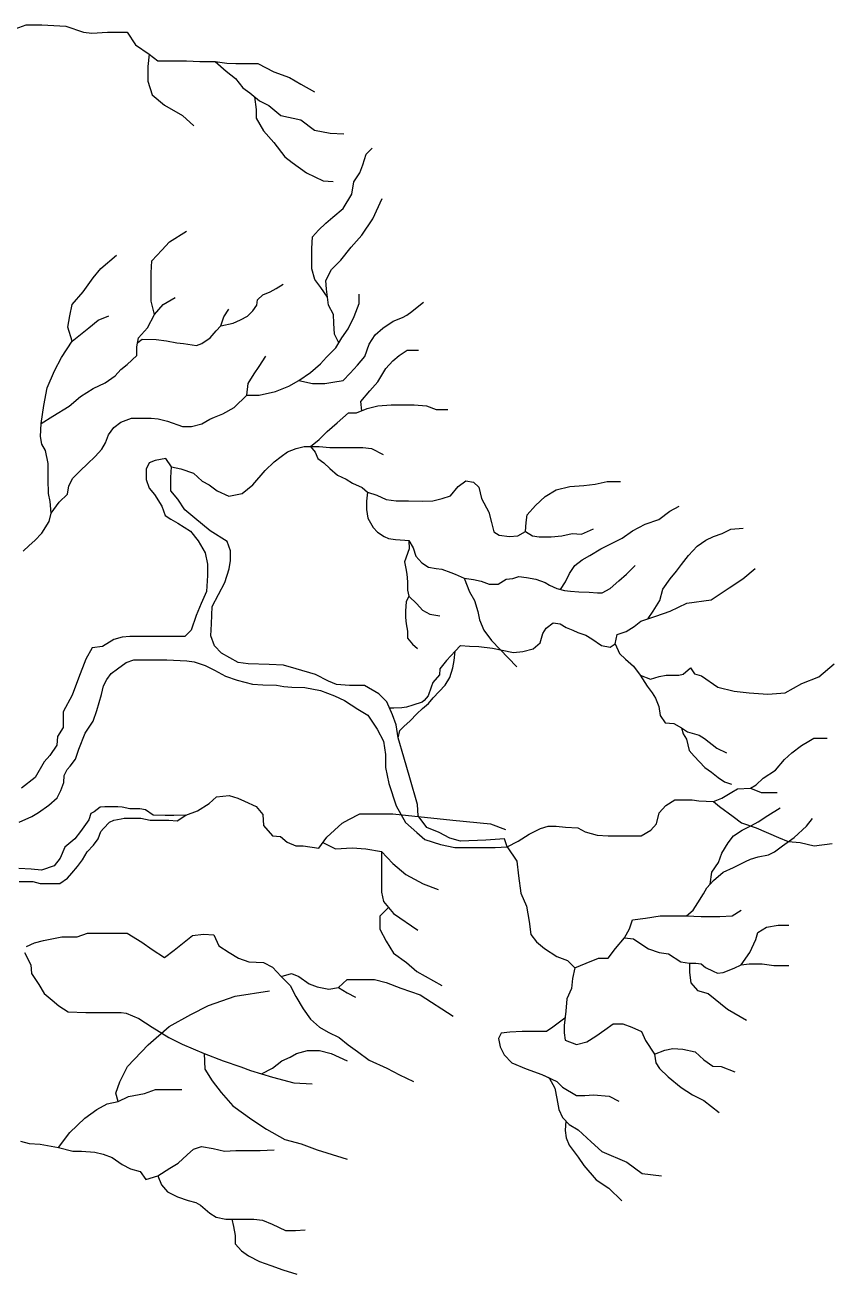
# Model space of a CAD drawing. Header units: millimetres. Extents: x -8050 to 7892, y -21 to 20150.
# Drawn here: x 4707 to 7892, y 9774 to 14694 of the extents above; entities that cross this region are included whole.
import ezdxf

# ---------------------------------------------------------------- set-up
doc = ezdxf.new("R2010")
doc.units = ezdxf.units.MM
doc.layers.add('ceco.net 158', color=7, linetype='Continuous')

msp = doc.modelspace()

# ---------------------------------------------------------------- linework, layer by layer
at = {"layer": 'ceco.net 158'}
for p, q in [((4653.7, 14673.3), (4711.1, 14693.8)), ((4711.1, 14693.8), (4772.6, 14693.8)), ((4772.6, 14693.8), (4772.6, 14693.8)), ((4772.6, 14693.8), (4866.9, 14689.7)), ((4866.9, 14689.7), (4936.7, 14665.1)), ((4936.7, 14665.1), (4969.5, 14661)), ((4969.5, 14661), (5031, 14665.1)), ((5031, 14665.1), (5063.8, 14665.1)), ((5063.8, 14665.1), (5108.9, 14665.1)), ((5108.9, 14665.1), (5141.7, 14615.9)), ((5141.7, 14615.9), (5195.1, 14579)), ((5195.1, 14579), (5191, 14529.8)), ((5195.1, 14579), (5229.5, 14552.8)), ((5191, 14529.8), (5191, 14472.4)), ((5229.5, 14552.8), (5272.5, 14552.8)), ((5272.5, 14552.8), (5342.7, 14552.8)), ((5342.7, 14552.8), (5394.7, 14550.5)), ((5394.7, 14550.5), (5455.8, 14550.5)), ((5455.8, 14550.5), (5498.7, 14512.1)), ((5455.8, 14550.5), (5501, 14543.7)), ((5501, 14543.7), (5537.2, 14541.5)), ((5537.2, 14541.5), (5623.2, 14541.5)), ((5623.2, 14541.5), (5686.5, 14509.8)), ((5191, 14472.4), (5207.4, 14419.1)), ((5498.7, 14512.1), (5534.9, 14482.7)), ((5534.9, 14482.7), (5564.3, 14446.5)), ((5686.5, 14509.8), (5747.6, 14487.2)), ((5747.6, 14487.2), (5792.8, 14460.1)), ((5207.4, 14419.1), (5256.6, 14378.1)), ((5564.3, 14446.5), (5591.5, 14426.1)), ((5591.5, 14426.1), (5630, 14394.5)), ((5792.8, 14460.1), (5847.1, 14430.7)), ((5256.6, 14378.1), (5326.3, 14337.1)), ((5610.7, 14410.3), (5616.4, 14360.5)), ((5630, 14394.5), (5666.1, 14376.4)), ((5666.1, 14376.4), (5713.7, 14337.9)), ((5326.3, 14337.1), (5371.4, 14296.1)), ((5616.4, 14360.5), (5616.4, 14326.6)), ((5616.4, 14326.6), (5645.8, 14276.9)), ((5713.7, 14337.9), (5792.8, 14319.8)), ((5792.8, 14319.8), (5847.1, 14279.1)), ((5645.8, 14276.9), (5686.5, 14231.6)), ((5847.1, 14279.1), (5908.2, 14267.8)), ((5908.2, 14267.8), (5962.5, 14265.6)), ((5686.5, 14231.6), (5729.5, 14175.1)), ((5729.5, 14175.1), (5758.9, 14152.5)), ((6037.3, 14143.4), (6049.4, 14184.7)), ((6049.4, 14184.7), (6073.7, 14209)), ((5758.9, 14152.5), (5815.5, 14111.8)), ((6025.1, 14111.8), (6037.3, 14143.4)), ((5815.5, 14111.8), (5881.1, 14080.1)), ((5881.1, 14080.1), (5919.5, 14077.8)), ((5993.5, 14026.9), (6000.8, 14075.4)), ((6000.8, 14075.4), (6025.1, 14111.8)), ((5959.5, 13971), (5993.5, 14026.9)), ((6076.1, 13929.8), (6112.5, 14009.9)), ((5891.5, 13912.8), (5918.3, 13937)), ((5918.3, 13937), (5959.5, 13971)), ((6032.4, 13866.6), (6076.1, 13929.8)), ((5275.5, 13839.9), (5342.3, 13881.6)), ((5838.1, 13859.3), (5862.4, 13886.1)), ((5862.4, 13886.1), (5891.5, 13912.8)), ((5244.9, 13806.6), (5275.5, 13839.9)), ((5835.7, 13813.2), (5838.1, 13859.3)), ((5991.1, 13818.1), (6032.4, 13866.6)), ((5005.8, 13734.3), (5067, 13787.1)), ((5206, 13764.9), (5244.9, 13806.6)), ((5835.7, 13769.5), (5835.7, 13813.2)), ((5949.8, 13767.1), (5991.1, 13818.1)), ((4975.2, 13698.1), (5005.8, 13734.3)), ((5203.2, 13717.6), (5206, 13764.9)), ((5835.7, 13733.1), (5835.7, 13769.5)), ((5847.8, 13691.8), (5835.7, 13733.1)), ((5891.5, 13687), (5913.4, 13730.7)), ((5913.4, 13730.7), (5949.8, 13767.1)), ((4936.3, 13642.5), (4975.2, 13698.1)), ((5203.2, 13670.3), (5203.2, 13717.6)), ((5872.1, 13660.3), (5847.8, 13691.8)), ((5894, 13653), (5891.5, 13687)), ((4891.8, 13592.5), (4936.3, 13642.5)), ((5203.2, 13606.4), (5203.2, 13670.3)), ((5621.6, 13611.2), (5643.1, 13631.1)), ((5643.1, 13631.1), (5672.2, 13643.4)), ((5672.2, 13643.4), (5695.2, 13655.6)), ((5695.2, 13655.6), (5722.8, 13672.5)), ((5897.6, 13621.4), (5872.1, 13660.3)), ((5901.3, 13589.9), (5894, 13653)), ((6022.7, 13597.1), (6022.7, 13633.6)), ((4883.5, 13548), (4891.8, 13592.5)), ((5217.1, 13553.6), (5203.2, 13606.4)), ((5217.1, 13553.6), (5250.5, 13592.5)), ((5250.5, 13592.5), (5297.8, 13620.3)), ((5603.2, 13568.2), (5620.1, 13589.7)), ((5620.1, 13589.7), (5621.6, 13611.2)), ((5920.7, 13553.4), (5901.3, 13589.9)), ((6003.3, 13546.2), (6022.7, 13597.1)), ((6243.7, 13577.7), (6275.2, 13602)), ((4875.1, 13503.6), (4883.5, 13548)), ((4958.5, 13500.8), (4994.7, 13531.4)), ((4994.7, 13531.4), (5036.4, 13548)), ((5189.3, 13500.8), (5217.1, 13553.6)), ((5477.4, 13508.4), (5489.7, 13543.7)), ((5489.7, 13543.7), (5509.7, 13574.4)), ((5526.5, 13519.2), (5555.7, 13533)), ((5555.7, 13533), (5583.3, 13546.8)), ((5583.3, 13546.8), (5603.2, 13568.2)), ((5923.1, 13519.4), (5920.7, 13553.4)), ((5979, 13497.6), (6003.3, 13546.2)), ((6156.2, 13526.7), (6192.7, 13541.3)), ((6192.7, 13541.3), (6209.7, 13551)), ((6209.7, 13551), (6229.1, 13565.6)), ((6229.1, 13565.6), (6243.7, 13577.7)), ((4891.8, 13448), (4875.1, 13503.6)), ((4891.8, 13448), (4958.5, 13500.8)), ((5153.2, 13461.9), (5189.3, 13500.8)), ((5436, 13460.9), (5459, 13488.5)), ((5459, 13488.5), (5477.4, 13508.4)), ((5477.4, 13508.4), (5526.5, 13519.2)), ((5925.5, 13475.7), (5923.1, 13519.4)), ((5954.7, 13461.2), (5979, 13497.6)), ((6085.8, 13473.3), (6115, 13500)), ((6115, 13500), (6156.2, 13526.7)), ((4850.1, 13384), (4891.8, 13448)), ((5147.6, 13425.7), (5153.2, 13461.9)), ((5150.4, 13443.8), (5167.7, 13456.3)), ((5167.7, 13456.3), (5222.9, 13454.8)), ((5222.9, 13454.8), (5264.3, 13450.2)), ((5264.3, 13450.2), (5304.2, 13442.5)), ((5304.2, 13442.5), (5330.2, 13439.4)), ((5330.2, 13439.4), (5382.4, 13431.8)), ((5382.4, 13431.8), (5402.3, 13439.4)), ((5402.3, 13439.4), (5436, 13460.9)), ((5942.5, 13441.8), (5925.5, 13475.7)), ((5930.4, 13422.3), (5954.7, 13461.2)), ((6044.5, 13388.3), (6061.5, 13436.9)), ((6061.5, 13436.9), (6085.8, 13473.3)), ((4822.3, 13331.2), (4850.1, 13384)), ((5108.7, 13356.2), (5147.6, 13392.4)), ((5147.6, 13392.4), (5147.6, 13425.7)), ((5628.1, 13349.1), (5655.1, 13389.7)), ((5869.7, 13359.2), (5894, 13385.9)), ((5894, 13385.9), (5930.4, 13422.3)), ((6015.4, 13354.3), (6044.5, 13388.3)), ((6155.1, 13371.6), (6179.6, 13392.6)), ((6179.6, 13392.6), (6211, 13413.5)), ((6211, 13413.5), (6256.4, 13413.5)), ((5061.4, 13311.7), (5083.7, 13336.8)), ((5083.7, 13336.8), (5108.7, 13356.2)), ((5608.8, 13320.2), (5628.1, 13349.1)), ((5830.8, 13325.2), (5869.7, 13359.2)), ((5986.3, 13322.8), (6015.4, 13354.3)), ((6095.8, 13287.9), (6127.2, 13340.2)), ((6127.2, 13340.2), (6155.1, 13371.6)), ((4794.5, 13264.5), (4822.3, 13331.2)), ((4975.2, 13261.7), (5022.5, 13283.9)), ((5022.5, 13283.9), (5061.4, 13311.7)), ((5585.6, 13281.6), (5608.8, 13320.2)), ((5745.8, 13271.8), (5784.7, 13293.7)), ((5784.7, 13293.7), (5830.8, 13325.2)), ((5784.7, 13293.7), (5838.1, 13281.5)), ((5886.7, 13281.5), (5918.3, 13286.4)), ((5918.3, 13286.4), (5959.5, 13293.7)), ((5959.5, 13293.7), (5986.3, 13322.8)), ((6064.3, 13253), (6095.8, 13287.9)), ((4780.6, 13195), (4794.5, 13264.5)), ((4925.2, 13231.1), (4975.2, 13261.7)), ((5529.7, 13187.1), (5579.8, 13235.3)), ((5579.8, 13235.3), (5585.6, 13281.6)), ((5579.8, 13235.3), (5629.3, 13235.4)), ((5629.3, 13235.4), (5692.4, 13249.9)), ((5692.4, 13249.9), (5745.8, 13271.8)), ((5838.1, 13281.5), (5886.7, 13281.5)), ((6029.4, 13211.1), (6064.3, 13253)), ((4770.4, 13123.9), (4780.6, 13195)), ((4816.7, 13153.3), (4880.7, 13192.2)), ((4880.7, 13192.2), (4925.2, 13231.1)), ((5485.3, 13162), (5529.7, 13187.1)), ((5529.7, 13187.1), (5529.7, 13187.1)), ((6032.9, 13174.4), (6029.4, 13211.1)), ((6053.9, 13183.1), (6095.8, 13193.6)), ((6095.8, 13193.6), (6148.1, 13197.1)), ((6148.1, 13197.1), (6204, 13197.1)), ((6204, 13197.1), (6238.9, 13197.1)), ((6238.9, 13197.1), (6287.8, 13193.6)), ((6287.8, 13193.6), (6326.2, 13179.7)), ((4770.4, 13123.9), (4816.7, 13153.3)), ((5083.9, 13129.2), (5126.3, 13144.6)), ((5126.3, 13144.6), (5176.5, 13144.6)), ((5176.5, 13144.6), (5203.5, 13144.6)), ((5203.5, 13144.6), (5230.5, 13142.7)), ((5230.5, 13142.7), (5267.2, 13133.1)), ((5402.3, 13123.4), (5435.1, 13140.8)), ((5435.1, 13140.8), (5452.5, 13148.5)), ((5452.5, 13148.5), (5485.3, 13162)), ((5935.2, 13127.3), (5980.6, 13165.7)), ((5980.6, 13165.7), (6012, 13165.7)), ((6012, 13165.7), (6053.9, 13183.1)), ((6326.2, 13179.7), (6371.6, 13179.7)), ((4768.4, 13072.7), (4770.4, 13123.9)), ((5035.6, 13079), (5056.9, 13108)), ((5056.9, 13108), (5083.9, 13129.2)), ((5267.2, 13133.1), (5327, 13111.8)), ((5327, 13111.8), (5361.8, 13111.8)), ((5361.8, 13111.8), (5402.3, 13123.4)), ((5865.3, 13061), (5896.8, 13092.4)), ((5896.8, 13092.4), (5935.2, 13127.3)), ((4772.4, 13043.2), (4768.4, 13072.7)), ((4788.1, 13017.6), (4772.4, 13043.2)), ((5008.6, 13023.1), (5024.1, 13048.2)), ((5024.1, 13048.2), (5035.6, 13079)), ((5830.4, 13033), (5865.3, 13061)), ((4798, 12966.4), (4788.1, 13017.6)), ((4952.6, 12965.2), (4983.5, 12994.1)), ((4983.5, 12994.1), (5008.6, 13023.1)), ((5687.3, 12973.7), (5715.2, 12994.6)), ((5715.2, 12994.6), (5739.6, 13012.1)), ((5739.6, 13012.1), (5774.6, 13026.1)), ((5774.6, 13026.1), (5806, 13033)), ((5806, 13033), (5830.4, 13033)), ((5830.4, 13033), (5849, 13011.5)), ((5830.4, 13033), (5865.3, 13033)), ((5849, 13011.5), (5859.3, 12985.8)), ((5865.3, 13033), (5907.2, 13029.6)), ((5907.2, 13029.6), (5966.6, 13029.6)), ((5966.6, 13029.6), (5994.5, 13029.6)), ((5994.5, 13029.6), (6036.4, 13029.6)), ((6036.4, 13029.6), (6071.3, 13026.1)), ((6071.3, 13026.1), (6116.7, 13001.6)), ((4798, 12903.4), (4798, 12966.4)), ((4923.7, 12938.2), (4952.6, 12965.2)), ((5196.2, 12968.7), (5183.8, 12943.7)), ((5183.8, 12943.7), (5183.8, 12903.8)), ((5218.7, 12978.6), (5196.2, 12968.7)), ((5261.1, 12986.1), (5218.7, 12978.6)), ((5283.5, 12953.7), (5261.1, 12986.1)), ((5281, 12911.3), (5283.5, 12953.7)), ((5283.5, 12953.7), (5320.7, 12945.8)), ((5320.7, 12945.8), (5369.6, 12928.3)), ((5652.4, 12938.8), (5687.3, 12973.7)), ((5859.3, 12985.8), (5883.3, 12968.6)), ((5883.3, 12968.6), (5907.3, 12946.3)), ((5907.3, 12946.3), (5936.5, 12920.6)), ((4799.9, 12848.2), (4798, 12903.4)), ((4879.3, 12878.4), (4894.8, 12909.2)), ((4894.8, 12909.2), (4923.7, 12938.2)), ((5183.8, 12903.8), (5196.2, 12868.9)), ((5281, 12859), (5281, 12911.3)), ((5369.6, 12928.3), (5404.5, 12896.9)), ((5404.5, 12896.9), (5432.4, 12882.9)), ((5603.5, 12882.9), (5652.4, 12938.8)), ((5936.5, 12920.6), (5970.8, 12905.1)), ((5970.8, 12905.1), (5996.6, 12889.7)), ((6411.6, 12876.1), (6441.9, 12897.7)), ((6441.9, 12897.7), (6472.1, 12893.4)), ((6472.1, 12893.4), (6493.7, 12874)), ((6951.7, 12884.8), (6999.2, 12895.6)), ((6999.2, 12895.6), (7051, 12895.6)), ((4805.8, 12816.7), (4799.9, 12848.2)), ((4840.7, 12814.7), (4873.5, 12845.6)), ((4873.5, 12845.6), (4879.3, 12878.4)), ((5196.2, 12868.9), (5216.2, 12844)), ((5216.2, 12844), (5246.1, 12799.1)), ((5308.5, 12826.6), (5281, 12859)), ((5432.4, 12882.9), (5463.8, 12858.5)), ((5463.8, 12858.5), (5509.2, 12837.6)), ((5509.2, 12837.6), (5561.6, 12848)), ((5561.6, 12848), (5603.5, 12882.9)), ((5996.6, 12889.7), (6034.4, 12872.5)), ((6034.4, 12872.5), (6055, 12853.6)), ((6055, 12853.6), (6051.5, 12817.6)), ((6055, 12853.6), (6091.9, 12841.6)), ((6091.9, 12841.6), (6128.6, 12824.3)), ((6381.4, 12839.4), (6411.6, 12876.1)), ((6493.7, 12874), (6504.5, 12828.6)), ((6755.1, 12837.2), (6798.3, 12863.2)), ((6798.3, 12863.2), (6852.3, 12876.1)), ((6852.3, 12876.1), (6906.3, 12880.4)), ((6906.3, 12880.4), (6951.7, 12884.8)), ((4809.8, 12771.4), (4805.8, 12816.7)), ((4809.8, 12771.4), (4840.7, 12814.7)), ((5246.1, 12799.1), (5258.6, 12761.7)), ((5335.9, 12784.2), (5308.5, 12826.6)), ((6051.5, 12817.6), (6051.5, 12785)), ((6128.6, 12824.3), (6167.5, 12820)), ((6167.5, 12820), (6217.2, 12820)), ((6217.2, 12820), (6271.2, 12817.8)), ((6271.2, 12817.8), (6312.2, 12820)), ((6312.2, 12820), (6349, 12828.6)), ((6349, 12828.6), (6381.4, 12839.4)), ((6504.5, 12828.6), (6532.6, 12774.6)), ((6683.8, 12763.8), (6716.2, 12800.5)), ((6716.2, 12800.5), (6755.1, 12837.2)), ((7245.4, 12778.9), (7282.2, 12798.4)), ((4801.9, 12737.9), (4809.8, 12771.4)), ((5258.6, 12761.7), (5281, 12746.8)), ((5281, 12746.8), (5308.5, 12731.8)), ((5375.8, 12751.8), (5335.9, 12784.2)), ((5435.6, 12701.9), (5375.8, 12751.8)), ((6051.5, 12785), (6056.7, 12750.7)), ((6056.7, 12750.7), (6077.3, 12714.6)), ((6532.6, 12774.6), (6543.4, 12733.6)), ((6679.5, 12733.6), (6683.8, 12763.8)), ((7148.2, 12727.1), (7202.2, 12746.5)), ((7202.2, 12746.5), (7245.4, 12778.9)), ((4772.4, 12692.6), (4801.9, 12737.9)), ((5308.5, 12731.8), (5358.3, 12699.4)), ((5358.3, 12699.4), (5388.2, 12662)), ((5502.9, 12659.5), (5435.6, 12701.9)), ((6077.3, 12714.6), (6094.4, 12695.7)), ((6094.4, 12695.7), (6120.2, 12678.6)), ((6543.4, 12733.6), (6552, 12696.9)), ((6552, 12696.9), (6573.6, 12683.9)), ((6647.1, 12681.7), (6677.3, 12699)), ((6677.3, 12699), (6679.5, 12733.6)), ((6677.3, 12699), (6705.4, 12681.7)), ((6897.7, 12688.2), (6945.2, 12709.8)), ((7057.5, 12673.1), (7098.5, 12701.2)), ((7098.5, 12701.2), (7148.2, 12727.1)), ((7451.4, 12690.2), (7485.6, 12707.3)), ((7485.6, 12707.3), (7534.8, 12711.6)), ((4723.1, 12643.4), (4744.8, 12663.1)), ((4744.8, 12663.1), (4772.4, 12692.6)), ((5388.2, 12662), (5415.7, 12614.7)), ((5515.4, 12622.1), (5502.9, 12659.5)), ((6120.2, 12678.6), (6137.4, 12671.7)), ((6137.4, 12671.7), (6164.8, 12666.6)), ((6164.8, 12666.6), (6202.6, 12664.9)), ((6202.6, 12664.9), (6218, 12663.1)), ((6218, 12663.1), (6235.2, 12634)), ((6218, 12663.1), (6219.8, 12630.5)), ((6573.6, 12683.9), (6614.7, 12679.6)), ((6614.7, 12679.6), (6647.1, 12681.7)), ((6705.4, 12681.7), (6731.3, 12677.4)), ((6731.3, 12677.4), (6778.8, 12677.4)), ((6778.8, 12677.4), (6819.9, 12681.7)), ((6819.9, 12681.7), (6860.9, 12690.4)), ((6860.9, 12690.4), (6897.7, 12688.2)), ((6973.3, 12629.9), (7020.8, 12653.7)), ((7020.8, 12653.7), (7057.5, 12673.1)), ((7353.1, 12641), (7387.3, 12664.6)), ((7387.3, 12664.6), (7417.2, 12679.5)), ((7417.2, 12679.5), (7451.4, 12690.2)), ((4699.5, 12621.7), (4723.1, 12643.4)), ((5415.7, 12614.7), (5425.6, 12569.8)), ((5515.4, 12584.7), (5515.4, 12622.1)), ((6219.8, 12630.5), (6200.9, 12579)), ((6235.2, 12634), (6245.5, 12601.4)), ((6245.5, 12601.4), (6269.5, 12575.6)), ((6899.8, 12586.7), (6930.1, 12604)), ((6930.1, 12604), (6973.3, 12629.9)), ((7291.1, 12568.4), (7318.9, 12604.7)), ((7318.9, 12604.7), (7353.1, 12641)), ((5425.6, 12569.8), (5425.6, 12524.9)), ((5493, 12497.5), (5510.4, 12552.3)), ((5510.4, 12552.3), (5515.4, 12584.7)), ((6200.9, 12579), (6206, 12553.3)), ((6206, 12553.3), (6209.5, 12531)), ((6269.5, 12575.6), (6295.3, 12558.4)), ((6295.3, 12558.4), (6326.2, 12553.3)), ((6326.2, 12553.3), (6348.5, 12549.9)), ((6348.5, 12549.9), (6382.8, 12537.8)), ((6850.1, 12532.7), (6871.7, 12565.1)), ((6871.7, 12565.1), (6899.8, 12586.7)), ((7074.8, 12530.6), (7109.3, 12565.1)), ((7271.8, 12542.7), (7291.1, 12568.4)), ((7532.7, 12512.8), (7581.9, 12553.4)), ((5425.6, 12524.9), (5420.7, 12462.6)), ((5468, 12450.1), (5493, 12497.5)), ((6209.5, 12531), (6212.9, 12500.1)), ((6212.9, 12500.1), (6212.9, 12467.5)), ((6382.8, 12537.8), (6400, 12531)), ((6400, 12531), (6436.1, 12515.5)), ((6436.1, 12515.5), (6472.1, 12509)), ((6436.1, 12515.5), (6457, 12461.5)), ((6472.1, 12509), (6502.3, 12502.5)), ((6502.3, 12502.5), (6534.7, 12491.7)), ((6569.3, 12491.7), (6601.7, 12511.1)), ((6601.7, 12511.1), (6627.6, 12513.3)), ((6627.6, 12513.3), (6651.4, 12521.9)), ((6651.4, 12521.9), (6681.6, 12517.6)), ((6681.6, 12517.6), (6718.4, 12511.1)), ((6718.4, 12511.1), (6755.1, 12498.2)), ((6755.1, 12498.2), (6772.4, 12487.4)), ((6815.6, 12470.1), (6835, 12500.3)), ((6835, 12500.3), (6850.1, 12532.7)), ((7010, 12474.4), (7044.5, 12504.6)), ((7044.5, 12504.6), (7074.8, 12530.6)), ((7218.4, 12472.2), (7246.2, 12512.8)), ((7246.2, 12512.8), (7271.8, 12542.7)), ((7479.2, 12476.4), (7532.7, 12512.8)), ((5420.7, 12462.6), (5400.7, 12415.2)), ((5443.1, 12402.8), (5468, 12450.1)), ((6212.9, 12467.5), (6218, 12443.5)), ((6457, 12461.5), (6476.4, 12426.9)), ((6534.7, 12491.7), (6569.3, 12491.7)), ((6772.4, 12487.4), (6800.4, 12474.4)), ((6800.4, 12474.4), (6830.7, 12465.8)), ((6830.7, 12465.8), (6854.4, 12463.6)), ((6854.4, 12463.6), (6886.9, 12461.5)), ((6886.9, 12461.5), (6927.9, 12459.3)), ((6927.9, 12459.3), (6960.3, 12457.1)), ((6960.3, 12457.1), (6979.7, 12457.1)), ((6979.7, 12457.1), (7010, 12474.4)), ((6979.7, 12457.1), (6979.7, 12457.1)), ((7205.5, 12427.3), (7218.4, 12472.2)), ((7408.7, 12429.4), (7479.2, 12476.4)), ((5400.7, 12415.2), (5380.8, 12367.9)), ((5440.6, 12335.5), (5443.1, 12402.8)), ((6207.7, 12421.1), (6204.3, 12386.8)), ((6218, 12443.5), (6207.7, 12421.1)), ((6218, 12443.5), (6248.9, 12414.3)), ((6248.9, 12414.3), (6271.3, 12388.5)), ((6476.4, 12426.9), (6489.4, 12383.7)), ((7179.9, 12384.5), (7205.5, 12427.3)), ((7246.2, 12384.5), (7312.5, 12416.6)), ((7312.5, 12416.6), (7408.7, 12429.4)), ((5380.8, 12367.9), (5360.8, 12310.5)), ((6204.3, 12386.8), (6204.3, 12359.4)), ((6204.3, 12359.4), (6207.7, 12335.3)), ((6271.3, 12388.5), (6300.4, 12373.1)), ((6300.4, 12373.1), (6339.9, 12366.2)), ((6489.4, 12383.7), (6495.9, 12351.3)), ((6495.9, 12351.3), (6513.1, 12310.3)), ((7130.7, 12346), (7190.6, 12365.3)), ((7160.6, 12355.7), (7179.9, 12384.5)), ((7190.6, 12365.3), (7246.2, 12384.5)), ((5360.8, 12310.5), (5335.9, 12285.6)), ((5438.5, 12287.6), (5440.6, 12335.5)), ((6207.7, 12335.3), (6212.9, 12306.2)), ((6212.9, 12306.2), (6212.9, 12278.7)), ((6513.1, 12310.3), (6543.4, 12269.2)), ((6745.8, 12296.9), (6758.7, 12318.3)), ((6758.7, 12318.3), (6786.5, 12339.6)), ((6786.5, 12339.6), (6814.3, 12335.4)), ((6814.3, 12335.4), (6837.8, 12320.4)), ((6837.8, 12320.4), (6863.4, 12309.7)), ((6863.4, 12309.7), (6882.7, 12301.2)), ((6882.7, 12301.2), (6914.8, 12290.5)), ((7038.8, 12292.6), (7073, 12305.4)), ((7073, 12305.4), (7105.1, 12324.7)), ((7105.1, 12324.7), (7130.7, 12346)), ((5056.6, 12273.1), (5011.7, 12245.7)), ((5089, 12283.1), (5056.6, 12273.1)), ((5119, 12285.6), (5089, 12283.1)), ((5173.8, 12285.6), (5119, 12285.6)), ((5238.6, 12285.6), (5173.8, 12285.6)), ((5335.9, 12285.6), (5238.6, 12285.6)), ((5452.6, 12248.1), (5438.5, 12287.6)), ((6212.9, 12278.7), (6231.8, 12254.7)), ((6231.8, 12254.7), (6252.4, 12237.5)), ((6543.4, 12269.2), (6642.8, 12165.6)), ((6707.4, 12237), (6735.2, 12260.5)), ((6735.2, 12260.5), (6745.8, 12296.9)), ((6914.8, 12290.5), (6938.3, 12275.5)), ((6938.3, 12275.5), (6976.8, 12249.9)), ((7011, 12243.4), (7030.2, 12256.3)), ((7030.2, 12256.3), (7038.8, 12292.6)), ((7030.2, 12256.3), (7047.3, 12217.8)), ((4971.8, 12240.7), (4946.9, 12195.8)), ((5011.7, 12245.7), (4971.8, 12240.7)), ((5480.9, 12219.8), (5452.6, 12248.1)), ((5545.9, 12183.1), (5480.9, 12219.8)), ((6399.8, 12227.6), (6366.4, 12190.6)), ((6396.2, 12190.6), (6399.8, 12227.6)), ((6399.8, 12227.6), (6420.8, 12249.9)), ((6420.8, 12249.9), (6457.2, 12247.7)), ((6457.2, 12247.7), (6493.5, 12245.6)), ((6493.5, 12245.6), (6547, 12239.2)), ((6547, 12239.2), (6630.4, 12222.1)), ((6630.4, 12222.1), (6666.7, 12226.3)), ((6666.7, 12226.3), (6707.4, 12237)), ((6976.8, 12249.9), (7011, 12243.4)), ((7047.3, 12217.8), (7070.8, 12196.4)), ((4946.9, 12195.8), (4917, 12121.1)), ((5046, 12139.7), (5071.5, 12157.2)), ((5071.5, 12157.2), (5104.9, 12182.7)), ((5104.9, 12182.7), (5135.1, 12193.8)), ((5135.1, 12193.8), (5171.7, 12193.8)), ((5171.7, 12193.8), (5213.1, 12193.8)), ((5213.1, 12193.8), (5265.6, 12193.8)), ((5265.6, 12193.8), (5343.5, 12189)), ((5343.5, 12189), (5372.2, 12185.9)), ((5372.2, 12185.9), (5416.7, 12171.5)), ((5416.7, 12171.5), (5453.3, 12152.5)), ((5453.3, 12152.5), (5496.3, 12128.6)), ((5585.4, 12177.4), (5545.9, 12183.1)), ((5667.4, 12174.6), (5585.4, 12177.4)), ((5723.9, 12171.8), (5667.4, 12174.6)), ((5774.8, 12157.7), (5723.9, 12171.8)), ((5851.1, 12135.1), (5774.8, 12157.7)), ((6340.2, 12157.3), (6339, 12134.6)), ((6366.4, 12190.6), (6340.2, 12157.3)), ((6379.5, 12123.9), (6391.4, 12162)), ((6391.4, 12162), (6396.2, 12190.6)), ((7070.8, 12196.4), (7102.9, 12168.6)), ((7102.9, 12168.6), (7128.6, 12132.3)), ((7297.5, 12136.6), (7327.4, 12162.2)), ((7327.4, 12162.2), (7342.4, 12138.7)), ((7832, 12125.9), (7891.9, 12177.2)), ((4917, 12121.1), (4892, 12053.8)), ((5015.8, 12090.4), (5028.5, 12115.9)), ((5028.5, 12115.9), (5046, 12139.7)), ((5496.3, 12128.6), (5542.4, 12112.7)), ((5542.4, 12112.7), (5602.9, 12096.8)), ((5901.9, 12109.6), (5851.1, 12135.1)), ((5933, 12095.5), (5901.9, 12109.6)), ((6312.8, 12103.7), (6305.6, 12085.8)), ((6339, 12134.6), (6312.8, 12103.7)), ((6360.4, 12093), (6379.5, 12123.9)), ((7128.6, 12132.3), (7156.6, 12090.1)), ((7128.6, 12132.3), (7169.2, 12117.3)), ((7169.2, 12117.3), (7203.4, 12128)), ((7203.4, 12128), (7231.2, 12132.3)), ((7231.2, 12132.3), (7256.9, 12132.3)), ((7256.9, 12132.3), (7280.4, 12132.3)), ((7280.4, 12132.3), (7297.5, 12136.6)), ((7342.4, 12138.7), (7370.2, 12130.1)), ((7370.2, 12130.1), (7434.3, 12085.3)), ((7765.7, 12100.2), (7832, 12125.9)), ((4892, 12053.8), (4857.1, 11988.9)), ((4990, 11993.9), (5007.9, 12057)), ((5007.9, 12057), (5015.8, 12090.4)), ((5602.9, 12096.8), (5642.6, 12095.2)), ((5642.6, 12095.2), (5696.7, 12093.6)), ((5696.7, 12093.6), (5725.4, 12088.8)), ((5725.4, 12088.8), (5757.2, 12085.7)), ((5757.2, 12085.7), (5808.1, 12084.1)), ((5808.1, 12084.1), (5870.1, 12072.9)), ((5870.1, 12072.9), (5925.4, 12051.2)), ((5983.9, 12092.7), (5933, 12095.5)), ((6043.2, 12092.7), (5983.9, 12092.7)), ((6099.8, 12058.8), (6043.2, 12092.7)), ((6130.8, 12027.7), (6099.8, 12058.8)), ((6305.6, 12085.8), (6293.7, 12051.3)), ((6314, 12042.9), (6337.8, 12069.1)), ((6337.8, 12069.1), (6360.4, 12093)), ((7156.6, 12090.1), (7175.5, 12063.2)), ((7175.5, 12063.2), (7188.9, 12041.7)), ((7434.3, 12085.3), (7498.5, 12070.3)), ((7498.5, 12070.3), (7558.3, 12063.9)), ((7558.3, 12063.9), (7631, 12057.5)), ((7631, 12057.5), (7699.5, 12063.9)), ((7699.5, 12063.9), (7765.7, 12100.2)), ((5925.4, 12051.2), (5964.7, 12032.9)), ((5964.7, 12032.9), (6016.6, 11999.2)), ((6153.4, 11976.9), (6130.8, 12027.7)), ((6209.1, 12007.2), (6190.1, 12003.6)), ((6234.2, 12014.3), (6209.1, 12007.2)), ((6269.9, 12026.2), (6234.2, 12014.3)), ((6278.2, 12033.4), (6269.9, 12026.2)), ((6272.3, 12001.2), (6294.9, 12021.5)), ((6293.7, 12051.3), (6278.2, 12033.4)), ((6294.9, 12021.5), (6314, 12042.9)), ((7188.9, 12041.7), (7202.4, 12009.4)), ((7202.4, 12009.4), (7207.7, 11974.4)), ((4857.1, 11988.9), (4857.1, 11926.6)), ((4974.9, 11952.2), (4990, 11993.9)), ((6016.6, 11999.2), (6055.9, 11975.4)), ((6055.9, 11975.4), (6093.8, 11920.7)), ((6159.1, 12002.4), (6142.1, 12002.3)), ((6167.6, 11937.3), (6153.4, 11976.9)), ((6190.1, 12003.6), (6159.1, 12002.4)), ((6223.4, 11953.6), (6249.6, 11981)), ((6249.6, 11981), (6272.3, 12001.2)), ((7207.7, 11974.4), (7226.6, 11944.8)), ((4857.1, 11926.6), (4834.7, 11891.7)), ((4943.3, 11904.2), (4974.9, 11952.2)), ((6093.8, 11920.7), (6117.7, 11872.9)), ((6176.1, 11886.4), (6167.6, 11937.3)), ((6176.1, 11886.4), (6182.9, 11914.3)), ((6182.9, 11914.3), (6198.4, 11931)), ((6198.4, 11931), (6223.4, 11953.6)), ((7226.6, 11944.8), (7261.6, 11942.1)), ((7261.6, 11942.1), (7291.1, 11926)), ((7291.1, 11926), (7297.5, 11901.9)), ((7291.1, 11926), (7315.4, 11909.9)), ((7315.4, 11909.9), (7361.1, 11896.4)), ((4832.2, 11856.8), (4804.8, 11816.9)), ((4834.7, 11891.7), (4832.2, 11856.8)), ((4919.2, 11841), (4943.3, 11904.2)), ((6117.7, 11872.9), (6126.1, 11821)), ((6198.7, 11810.2), (6176.1, 11886.4)), ((7297.5, 11901.9), (7310.7, 11880.7)), ((7310.7, 11880.7), (7321.3, 11835.8)), ((7361.1, 11896.4), (7382.6, 11883)), ((7382.6, 11883), (7431.1, 11845.3)), ((7763.5, 11855.4), (7792.2, 11873.1)), ((7792.2, 11873.1), (7812.1, 11884.1)), ((7812.1, 11884.1), (7865, 11884.1)), ((4804.8, 11816.9), (4782.3, 11792)), ((4905.3, 11801.8), (4919.2, 11841)), ((6126.1, 11821), (6126.1, 11769.1)), ((6221.3, 11728.2), (6198.7, 11810.2)), ((7321.3, 11835.8), (7341.1, 11813.3)), ((7341.1, 11813.3), (7383.5, 11769.6)), ((7431.1, 11845.3), (7468.7, 11826.5)), ((7697.4, 11800.3), (7726.1, 11826.8)), ((7726.1, 11826.8), (7763.5, 11855.4)), ((4782.3, 11792), (4747.4, 11729.7)), ((4861.1, 11737.3), (4872.5, 11761.3)), ((4872.5, 11761.3), (4885.1, 11774)), ((4885.1, 11774), (4905.3, 11801.8)), ((6126.1, 11769.1), (6139.3, 11705.6)), ((7383.5, 11769.6), (7409.9, 11751.1)), ((7613.6, 11727.6), (7662.1, 11758.4)), ((7662.1, 11758.4), (7697.4, 11800.3)), ((4747.4, 11729.7), (4692.6, 11687.3)), ((4848.4, 11677.9), (4859.8, 11709.5)), ((4859.8, 11709.5), (4861.1, 11737.3)), ((6252.4, 11623.7), (6221.3, 11728.2)), ((7409.9, 11751.1), (7436.4, 11730)), ((7436.4, 11730), (7460.2, 11712.8)), ((7460.2, 11712.8), (7488, 11703.5)), ((7585, 11701.1), (7613.6, 11727.6)), ((4833.4, 11649.2), (4848.4, 11677.9)), ((6139.3, 11705.6), (6167.6, 11618)), ((7450.5, 11648.2), (7490.1, 11672.5)), ((7490.1, 11672.5), (7512.2, 11685.7)), ((7512.2, 11685.7), (7562.9, 11687.9)), ((7562.9, 11687.9), (7585, 11701.1)), ((7562.9, 11687.9), (7604.8, 11670.3)), ((7604.8, 11670.3), (7631.3, 11670.3)), ((7631.3, 11670.3), (7668.7, 11670.3)), ((4759.8, 11592), (4800.7, 11620.6)), ((4800.7, 11620.6), (4833.4, 11649.2)), ((5003, 11612.4), (4978.5, 11594)), ((5021.4, 11614.5), (5003, 11612.4)), ((5041.8, 11614.5), (5021.4, 11614.5)), ((5054.1, 11614.5), (5041.8, 11614.5)), ((5072.5, 11614.5), (5054.1, 11614.5)), ((5088.8, 11612.4), (5072.5, 11614.5)), ((5119.5, 11606.3), (5088.8, 11612.4)), ((5386, 11598.8), (5432.3, 11627.7)), ((5432.3, 11627.7), (5461.2, 11653.7)), ((5461.2, 11653.7), (5510.3, 11659.5)), ((5510.3, 11659.5), (5545, 11647.9)), ((5545, 11647.9), (5571, 11636.4)), ((5571, 11636.4), (5617.3, 11616.1)), ((5617.3, 11616.1), (5643.3, 11584.3)), ((6167.6, 11618), (6204.3, 11553.1)), ((6255.2, 11578.5), (6252.4, 11623.7)), ((7203.5, 11590.9), (7230, 11619.6)), ((7230, 11619.6), (7265.2, 11641.6)), ((7265.2, 11641.6), (7285.1, 11641.6)), ((7285.1, 11641.6), (7333.6, 11641.6)), ((7333.6, 11641.6), (7360.1, 11637.2)), ((7360.1, 11637.2), (7417.4, 11635)), ((7388.7, 11636.1), (7417.4, 11635)), ((7417.4, 11635), (7450.5, 11648.2)), ((7417.4, 11635), (7441.6, 11615.2)), ((7441.6, 11615.2), (7494.6, 11575.5)), ((7450.5, 11648.2), (7450.5, 11648.2)), ((4684.2, 11553.2), (4733.3, 11575.7)), ((4733.3, 11575.7), (4759.8, 11592)), ((4958, 11563.4), (4925.3, 11516.4)), ((4966.2, 11587.9), (4958, 11563.4)), ((4978.5, 11594), (4966.2, 11587.9)), ((5056.1, 11561.4), (5084.7, 11567.5)), ((5084.7, 11567.5), (5097, 11569.5)), ((5097, 11569.5), (5133.8, 11569.5)), ((5158.3, 11606.3), (5119.5, 11606.3)), ((5133.8, 11569.5), (5162.4, 11569.5)), ((5180.8, 11602.2), (5158.3, 11606.3)), ((5162.4, 11569.5), (5199.2, 11561.4)), ((5211.4, 11581.8), (5180.8, 11602.2)), ((5258.4, 11579.7), (5211.4, 11581.8)), ((5293.2, 11579.7), (5258.4, 11579.7)), ((5340.2, 11581.8), (5293.2, 11579.7)), ((5305.4, 11559.3), (5340.2, 11581.8)), ((5340.2, 11581.8), (5386, 11598.8)), ((5643.3, 11584.3), (5646.2, 11541)), ((5955.5, 11549.7), (5981.5, 11564.1)), ((5981.5, 11564.1), (6024.8, 11587.2)), ((6024.8, 11587.2), (6091.3, 11587.2)), ((6091.3, 11587.2), (6154.9, 11587.2)), ((6154.9, 11587.2), (6391, 11561.8)), ((6289.1, 11533.3), (6255.2, 11578.5)), ((6391, 11561.8), (6540.1, 11547.2)), ((7192.5, 11546.8), (7203.5, 11590.9)), ((7494.6, 11575.5), (7527.6, 11551.2)), ((7593.8, 11555.6), (7631.3, 11579.9)), ((7631.3, 11579.9), (7679.8, 11610.7)), ((7783.4, 11538), (7807.6, 11568.9)), ((4925.3, 11516.4), (4902.9, 11487.8)), ((4994.8, 11487.8), (5005, 11516.4)), ((5005, 11516.4), (5015.3, 11528.7)), ((5015.3, 11528.7), (5039.8, 11553.2)), ((5039.8, 11553.2), (5056.1, 11561.4)), ((5199.2, 11561.4), (5238, 11561.4)), ((5238, 11561.4), (5272.7, 11561.4)), ((5272.7, 11561.4), (5305.4, 11559.3)), ((5646.2, 11541), (5680.9, 11500.5)), ((5894.8, 11494.8), (5955.5, 11549.7)), ((6204.3, 11553.1), (6249.5, 11513.5)), ((6249.5, 11513.5), (6280.6, 11485.3)), ((6337.1, 11513.5), (6289.1, 11533.3)), ((6379.5, 11490.9), (6337.1, 11513.5)), ((6540.1, 11547.2), (6598.3, 11525.4)), ((6692, 11507.1), (6736.1, 11529.2)), ((6736.1, 11529.2), (6766.9, 11538)), ((6766.9, 11538), (6797.8, 11538)), ((6797.8, 11538), (6835.3, 11533.6)), ((6835.3, 11533.6), (6883.8, 11531.4)), ((6883.8, 11531.4), (6912.5, 11516)), ((6912.5, 11516), (6958.8, 11502.7)), ((7132.9, 11500.5), (7170.4, 11522.6)), ((7170.4, 11522.6), (7192.5, 11546.8)), ((7496.8, 11500.5), (7529.8, 11522.6)), ((7527.6, 11551.2), (7585, 11531.4)), ((7529.8, 11522.6), (7567.3, 11540.2)), ((7567.3, 11540.2), (7593.8, 11555.6)), ((7585, 11531.4), (7673.1, 11493.9)), ((7734.9, 11493.9), (7783.4, 11538)), ((4902.9, 11487.8), (4864, 11455.1)), ((4951.9, 11436.7), (4976.4, 11463.3)), ((4976.4, 11463.3), (4994.8, 11487.8)), ((5680.9, 11500.5), (5712.7, 11497.6)), ((5712.7, 11497.6), (5738.7, 11474.5)), ((5738.7, 11474.5), (5773.4, 11460.1)), ((5863, 11451.4), (5894.8, 11494.8)), ((5878.9, 11473.1), (5929, 11449)), ((6280.6, 11485.3), (6342.8, 11465.5)), ((6342.8, 11465.5), (6399.3, 11454.2)), ((6421.9, 11479.6), (6379.5, 11490.9)), ((6520.8, 11482.4), (6421.9, 11479.6)), ((6594.3, 11488.1), (6520.8, 11482.4)), ((6605.6, 11457), (6594.3, 11488.1)), ((6605.6, 11457), (6647.9, 11478.5)), ((6647.9, 11478.5), (6692, 11507.1)), ((6958.8, 11502.7), (7002.9, 11500.5)), ((7002.9, 11500.5), (7031.5, 11500.5)), ((7031.5, 11500.5), (7051.4, 11500.5)), ((7051.4, 11500.5), (7104.3, 11500.5)), ((7104.3, 11500.5), (7132.9, 11500.5)), ((7450.5, 11432.2), (7474.7, 11471.9)), ((7474.7, 11471.9), (7496.8, 11500.5)), ((7673.1, 11493.9), (7711.7, 11477.4)), ((7688.6, 11460.8), (7734.9, 11493.9)), ((7711.7, 11477.4), (7759.1, 11474.1)), ((7759.1, 11474.1), (7814.3, 11460.8)), ((7814.3, 11460.8), (7884.8, 11469.7)), ((4864, 11455.1), (4845.7, 11412.2)), ((4933.5, 11406.1), (4951.9, 11436.7)), ((5773.4, 11460.1), (5802.3, 11460.1)), ((5802.3, 11460.1), (5863, 11451.4)), ((5929, 11449), (5994.5, 11452.7)), ((5994.5, 11452.7), (6049.1, 11449)), ((6049.1, 11449), (6110.9, 11438.1)), ((6110.9, 11438.1), (6110.9, 11376.3)), ((6110.9, 11438.1), (6154.5, 11390.8)), ((6399.3, 11454.2), (6489.7, 11454.2)), ((6489.7, 11454.2), (6557.6, 11454.2)), ((6557.6, 11454.2), (6605.6, 11457)), ((6605.6, 11457), (6643.2, 11399.9)), ((7437.2, 11394.7), (7450.5, 11432.2)), ((7562.9, 11407.9), (7593.8, 11416.8)), ((7593.8, 11416.8), (7633.5, 11425.6)), ((7633.5, 11425.6), (7657.7, 11436.6)), ((7657.7, 11436.6), (7688.6, 11460.8)), ((4731.2, 11369.3), (4682.2, 11371.4)), ((4772.1, 11365.2), (4731.2, 11369.3)), ((4821.1, 11381.6), (4772.1, 11365.2)), ((4845.7, 11412.2), (4821.1, 11381.6)), ((4890.6, 11353), (4913.1, 11379.5)), ((4913.1, 11379.5), (4933.5, 11406.1)), ((6110.9, 11376.3), (6110.9, 11325.4)), ((6154.5, 11390.8), (6205.5, 11347.2)), ((6643.2, 11399.9), (6649.6, 11342.1)), ((7410.8, 11357.2), (7437.2, 11394.7)), ((7454.9, 11357.2), (7496.8, 11374.9)), ((7496.8, 11374.9), (7543.1, 11399.1)), ((7543.1, 11399.1), (7562.9, 11407.9)), ((4684.2, 11320.3), (4708.7, 11320.3)), ((4708.7, 11320.3), (4737.4, 11320.3)), ((4737.4, 11320.3), (4766, 11312.1)), ((4843.6, 11312.1), (4874.3, 11332.6)), ((4874.3, 11332.6), (4890.6, 11353)), ((6110.9, 11325.4), (6110.9, 11278.1)), ((6205.5, 11347.2), (6274.6, 11310.8)), ((6649.6, 11342.1), (6659.3, 11274.8)), ((7390.9, 11295.5), (7417.4, 11324.2)), ((7404.1, 11309.8), (7410.8, 11357.2)), ((7417.4, 11324.2), (7454.9, 11357.2)), ((4766, 11312.1), (4792.5, 11312.1)), ((4792.5, 11312.1), (4823.2, 11312.1)), ((4823.2, 11312.1), (4843.6, 11312.1)), ((6110.9, 11278.1), (6118.2, 11241.7)), ((6274.6, 11310.8), (6332.8, 11289)), ((6659.3, 11274.8), (6681.7, 11223.4)), ((7355.6, 11236), (7377.7, 11271.3)), ((7377.7, 11271.3), (7390.9, 11295.5)), ((6138.2, 11218.1), (6103.6, 11183.5)), ((6118.2, 11241.7), (6158.2, 11194.5)), ((6681.7, 11223.4), (6691.4, 11162.4)), ((7338, 11207.3), (7355.6, 11236)), ((6103.6, 11183.5), (6103.6, 11132.6)), ((6158.2, 11194.5), (6252.8, 11129)), ((7086.1, 11133.6), (7099, 11168.9)), ((7099, 11168.9), (7150.3, 11175.3)), ((7150.3, 11175.3), (7208.1, 11184.9)), ((7208.1, 11184.9), (7259.5, 11184.9)), ((7259.5, 11184.9), (7310.8, 11184.9)), ((7310.8, 11184.9), (7338, 11207.3)), ((7310.8, 11184.9), (7368.6, 11181.7)), ((7368.6, 11181.7), (7442.4, 11181.7)), ((7442.4, 11181.7), (7490.6, 11184.9)), ((7490.6, 11184.9), (7525.9, 11207.4)), ((6103.6, 11132.6), (6129.1, 11085.4)), ((6691.4, 11162.4), (6697.8, 11111.1)), ((7066.9, 11098.3), (7086.1, 11133.6)), ((7583.6, 11091.5), (7592.1, 11119.8)), ((7592.1, 11119.8), (7626.1, 11139.6)), ((7626.1, 11139.6), (7671.4, 11148.1)), ((7671.4, 11148.1), (7713.9, 11148.1)), ((4712.5, 11064.1), (4744.3, 11078.6)), ((4744.3, 11078.6), (4779, 11087.3)), ((4779, 11087.3), (4851.2, 11101.7)), ((4851.2, 11101.7), (4911.9, 11101.7)), ((4911.9, 11101.7), (4952.4, 11116.2)), ((4952.4, 11116.2), (4992.9, 11116.2)), ((4992.9, 11116.2), (5053.6, 11116.2)), ((5053.6, 11116.2), (5108.5, 11116.2)), ((5108.5, 11116.2), (5166.3, 11081.5)), ((5166.3, 11081.5), (5206.8, 11052.6)), ((5293.5, 11049.7), (5334, 11081.5)), ((5334, 11081.5), (5365.8, 11107.5)), ((5365.8, 11107.5), (5409.1, 11113.3)), ((5409.1, 11113.3), (5449.6, 11110.4)), ((5449.6, 11110.4), (5469.8, 11067)), ((6129.1, 11085.4), (6158.2, 11038.1)), ((6697.8, 11111.1), (6720.3, 11082.2)), ((6720.3, 11082.2), (6752.3, 11056.6)), ((7031.6, 11056.6), (7066.9, 11098.3)), ((7066.9, 11098.3), (7102.1, 11094.3)), ((7102.1, 11094.3), (7127.6, 11077.4)), ((7127.6, 11077.4), (7161.6, 11054.7)), ((7560.9, 11040.5), (7583.6, 11091.5)), ((4704.7, 11040.4), (4729.8, 10991.9)), ((5206.8, 11052.6), (5255.9, 11020.8)), ((5255.9, 11020.8), (5293.5, 11049.7)), ((5469.8, 11067), (5510.3, 11041)), ((5510.3, 11041), (5547.9, 11017.9)), ((6158.2, 11038.1), (6209.1, 11001.7)), ((6752.3, 11056.6), (6800.5, 11024.5)), ((6800.5, 11024.5), (6842.2, 11008.4)), ((7002.7, 11018), (7031.6, 11056.6)), ((7161.6, 11054.7), (7204.1, 11040.5)), ((7204.1, 11040.5), (7240.9, 11034.9)), ((7240.9, 11034.9), (7289, 11003.7)), ((7526.9, 10992.4), (7560.9, 11040.5)), ((4729.8, 10991.9), (4732.7, 10957.2)), ((5547.9, 11017.9), (5588.4, 11003.5)), ((5588.4, 11003.5), (5646.2, 11000.6)), ((5646.2, 11000.6), (5680.9, 10983.2)), ((5680.9, 10983.2), (5715.5, 10945.7)), ((6209.1, 11001.7), (6249.1, 10965.3)), ((6842.2, 11008.4), (6871.1, 10979.5)), ((6871.1, 10979.5), (6862.4, 10938.2)), ((6871.1, 10979.5), (6916, 10998.8)), ((6916, 10998.8), (6964.2, 11018)), ((6964.2, 11018), (7002.7, 11018)), ((7289, 11003.7), (7323, 10998.1)), ((7323, 10998.1), (7348.5, 10998.1)), ((7323, 10998.1), (7323, 10961.3)), ((7348.5, 10998.1), (7368.3, 10995.2)), ((7368.3, 10995.2), (7385.3, 10981.1)), ((7385.3, 10981.1), (7416.5, 10966.9)), ((7456.1, 10961.3), (7498.6, 10978.3)), ((7498.6, 10978.3), (7526.9, 10992.4)), ((7526.9, 10992.4), (7558.1, 10995.2)), ((7558.1, 10995.2), (7609.1, 10995.2)), ((7609.1, 10995.2), (7654.4, 10989.6)), ((7654.4, 10989.6), (7713.9, 10989.6)), ((4732.7, 10957.2), (4761.6, 10913.9)), ((5715.5, 10945.7), (5756, 10957.2)), ((5715.5, 10945.7), (5750.2, 10911)), ((5756, 10957.2), (5784.9, 10945.7)), ((5784.9, 10945.7), (5825.4, 10916.8)), ((5941, 10902.3), (5975.7, 10934.1)), ((5975.7, 10934.1), (6039.3, 10934.1)), ((6039.3, 10934.1), (6082.7, 10934.1)), ((6082.7, 10934.1), (6128.9, 10922.5)), ((6128.9, 10922.5), (6186.7, 10899.4)), ((6249.1, 10965.3), (6347.3, 10910.8)), ((6862.4, 10938.2), (6857.9, 10898.1)), ((7323, 10961.3), (7328.7, 10921.6)), ((7416.5, 10966.9), (7433.5, 10958.4)), ((7433.5, 10958.4), (7456.1, 10961.3)), ((4761.6, 10913.9), (4781.9, 10879.2)), ((4781.9, 10879.2), (4813.7, 10853.2)), ((5533.6, 10867.8), (5669, 10889.9)), ((5750.2, 10911), (5773.4, 10867.6)), ((5825.4, 10916.8), (5857.2, 10905.2)), ((5857.2, 10905.2), (5903.4, 10896.5)), ((5903.4, 10896.5), (5941, 10902.3)), ((5941, 10902.3), (5975.7, 10882.1)), ((5975.7, 10882.1), (6007.5, 10864.7)), ((6186.7, 10899.4), (6261.9, 10873.4)), ((6261.9, 10873.4), (6392, 10789.6)), ((6857.9, 10898.1), (6840.1, 10858)), ((7328.7, 10921.6), (7354.2, 10890.5)), ((7354.2, 10890.5), (7396.7, 10879.2)), ((7396.7, 10879.2), (7473.1, 10816.9)), ((4813.7, 10853.2), (4839.7, 10830.1)), ((4839.7, 10830.1), (4877.3, 10806.9)), ((5359.6, 10796), (5428.6, 10831.9)), ((5428.6, 10831.9), (5533.6, 10867.8)), ((5773.4, 10867.6), (5802.3, 10818.5)), ((6840.1, 10858), (6835.6, 10809)), ((4877.3, 10806.9), (4946.6, 10804)), ((4946.6, 10804), (4992.9, 10804)), ((4992.9, 10804), (5044.9, 10804)), ((5044.9, 10804), (5085.4, 10804)), ((5085.4, 10804), (5105.6, 10801.2)), ((5105.6, 10801.2), (5154.8, 10780.9)), ((5154.8, 10780.9), (5206.8, 10746.2)), ((5273.9, 10749), (5359.6, 10796)), ((5802.3, 10818.5), (5831.2, 10778)), ((5831.2, 10778), (5865.9, 10746.2)), ((6832.3, 10781.2), (6784.4, 10746.7)), ((6835.6, 10809), (6829, 10753.3)), ((7473.1, 10816.9), (7546.8, 10774.4)), ((5191.1, 10677.2), (5273.9, 10749)), ((5206.8, 10746.2), (5273.3, 10705.8)), ((5865.9, 10746.2), (5900.5, 10726)), ((5900.5, 10726), (5943.9, 10705.8)), ((6615.1, 10726.6), (6581.7, 10722.2)), ((6664.1, 10728.8), (6615.1, 10726.6)), ((6715.3, 10728.8), (6664.1, 10728.8)), ((6759.9, 10728.8), (6715.3, 10728.8)), ((6784.4, 10746.7), (6759.9, 10728.8)), ((6829, 10753.3), (6829, 10724.4)), ((6953.7, 10711), (6989.3, 10735.5)), ((6989.3, 10735.5), (7022.8, 10760)), ((7022.8, 10760), (7060.6, 10760)), ((7060.6, 10760), (7096.3, 10746.7)), ((7096.3, 10746.7), (7134.1, 10728.8)), ((7134.1, 10728.8), (7149.7, 10693.2)), ((5110.9, 10591.6), (5191.1, 10677.2)), ((5273.3, 10705.8), (5325.3, 10679.8)), ((5325.3, 10679.8), (5412, 10642.2)), ((5943.9, 10705.8), (5978.6, 10676.9)), ((5978.6, 10676.9), (6016.2, 10650.9)), ((6581.7, 10722.2), (6570.5, 10702.1)), ((6570.5, 10702.1), (6577.2, 10668.7)), ((6829, 10724.4), (6833.4, 10695.4)), ((6833.4, 10695.4), (6878, 10677.6)), ((6878, 10677.6), (6918.1, 10688.7)), ((6918.1, 10688.7), (6953.7, 10711)), ((7149.7, 10693.2), (7185.4, 10639.8)), ((5412, 10642.2), (5414.9, 10581.5)), ((5412, 10642.2), (5487.2, 10613.3)), ((5718.4, 10613.3), (5750.2, 10627.7)), ((5750.2, 10627.7), (5776.2, 10642.2)), ((5776.2, 10642.2), (5819.6, 10653.8)), ((5819.6, 10653.8), (5865.9, 10653.8)), ((5865.9, 10653.8), (5912.1, 10642.2)), ((5912.1, 10642.2), (5975.7, 10613.3)), ((6016.2, 10650.9), (6062.4, 10616.2)), ((6577.2, 10668.7), (6592.8, 10637.5)), ((6592.8, 10637.5), (6624, 10606.3)), ((7185.4, 10639.8), (7225.5, 10655.3)), ((7185.4, 10639.8), (7189.8, 10606.3)), ((7225.5, 10655.3), (7256.7, 10662)), ((7256.7, 10662), (7296.8, 10659.8)), ((7296.8, 10659.8), (7345.8, 10648.7)), ((7345.8, 10648.7), (7379.2, 10617.5)), ((5080.6, 10530.8), (5110.9, 10591.6)), ((5414.9, 10581.5), (5443.8, 10535.3)), ((5487.2, 10613.3), (5556.6, 10590.2)), ((5556.6, 10590.2), (5594.1, 10575.7)), ((5637.5, 10562.7), (5680.9, 10584.4)), ((5680.9, 10584.4), (5718.4, 10613.3)), ((6062.4, 10616.2), (6131.8, 10584.4)), ((6131.8, 10584.4), (6180.9, 10558.4)), ((6624, 10606.3), (6679.7, 10581.8)), ((6679.7, 10581.8), (6742.1, 10559.6)), ((7189.8, 10606.3), (7205.4, 10584.1)), ((7205.4, 10584.1), (7238.8, 10550.7)), ((7379.2, 10617.5), (7414.8, 10593)), ((7414.8, 10593), (7448.2, 10590.8)), ((7448.2, 10590.8), (7501.7, 10570.7)), ((5064, 10486.6), (5080.6, 10530.8)), ((5443.8, 10535.3), (5478.5, 10489)), ((5594.1, 10575.7), (5680.9, 10549.7)), ((5680.9, 10549.7), (5764.7, 10526.6)), ((6180.9, 10558.4), (6235.9, 10532.4)), ((6742.1, 10559.6), (6771, 10546.2)), ((6742.1, 10559.6), (6800, 10532.8)), ((6771, 10546.2), (6793.3, 10506.1)), ((6800, 10532.8), (6822.3, 10510.6)), ((7238.8, 10550.7), (7290.1, 10508.4)), ((5073.9, 10453.9), (5064, 10486.6)), ((5114.6, 10472.7), (5177.2, 10485.2)), ((5177.2, 10485.2), (5221.1, 10500.9)), ((5221.1, 10500.9), (5324.4, 10500.9)), ((5478.5, 10489), (5524.8, 10437)), ((5764.7, 10526.6), (5837, 10523.7)), ((6793.3, 10506.1), (6800, 10466)), ((6822.3, 10510.6), (6878, 10477.2)), ((6911.4, 10477.2), (6944.8, 10479.4)), ((6944.8, 10479.4), (7007.2, 10474.9)), ((7290.1, 10508.4), (7334.6, 10479.4)), ((7334.6, 10479.4), (7379.2, 10457.1)), ((4989.4, 10422.6), (5030.1, 10444.5)), ((5030.1, 10444.5), (5073.9, 10453.9)), ((5073.9, 10453.9), (5114.6, 10472.7)), ((5524.8, 10437), (5599.9, 10382.1)), ((6800, 10466), (6808.9, 10421.5)), ((6878, 10477.2), (6911.4, 10477.2)), ((7007.2, 10474.9), (7045, 10454.9)), ((7379.2, 10457.1), (7439.3, 10410.4)), ((4882.9, 10331.8), (4942.4, 10388.2)), ((4942.4, 10388.2), (4989.4, 10422.6)), ((5599.9, 10382.1), (5657.7, 10344.5)), ((6808.9, 10421.5), (6822.3, 10390.3)), ((6822.3, 10390.3), (6849, 10363.6)), ((4839.1, 10272.4), (4882.9, 10331.8)), ((5657.7, 10344.5), (5730, 10304.1)), ((6835.6, 10376.9), (6833.4, 10339.1)), ((6833.4, 10339.1), (6837.9, 10310.1)), ((6849, 10363.6), (6884.6, 10341.3)), ((6884.6, 10341.3), (6935.9, 10294.5)), ((4688.8, 10297.4), (4723.2, 10288)), ((4723.2, 10288), (4767.1, 10284.9)), ((4767.1, 10284.9), (4839.1, 10272.4)), ((5730, 10304.1), (5793.6, 10286.7)), ((5793.6, 10286.7), (5857.2, 10263.6)), ((6837.9, 10310.1), (6849, 10281.2)), ((6935.9, 10294.5), (6978.2, 10256.7)), ((4839.1, 10272.4), (4895.5, 10257.4)), ((4895.5, 10257.4), (4928.6, 10257.4)), ((4928.6, 10257.4), (4981.1, 10254.6)), ((4981.1, 10254.6), (5014.3, 10246.3)), ((5014.3, 10246.3), (5050.2, 10232.5)), ((5309.9, 10210.4), (5345.8, 10243.6)), ((5345.8, 10243.6), (5370.6, 10265.7)), ((5370.6, 10265.7), (5401, 10276.7)), ((5401, 10276.7), (5448, 10268.4)), ((5448, 10268.4), (5492.2, 10257.4)), ((5492.2, 10257.4), (5536.4, 10260.1)), ((5536.4, 10260.1), (5586.1, 10260.1)), ((5586.1, 10260.1), (5633.1, 10260.1)), ((5633.1, 10260.1), (5688.3, 10262.9)), ((5857.2, 10263.6), (5894.8, 10252)), ((5894.8, 10252), (5975.7, 10226)), ((6849, 10281.2), (6884.6, 10234.4)), ((6884.6, 10234.4), (6906.9, 10201)), ((6978.2, 10256.7), (7076.2, 10214.4)), ((5050.2, 10232.5), (5088.8, 10204.9)), ((5088.8, 10204.9), (5122, 10188.3)), ((5122, 10188.3), (5160.7, 10177.3)), ((5229.7, 10160.7), (5276.7, 10191.1)), ((5276.7, 10191.1), (5309.9, 10210.4)), ((6906.9, 10201), (6955.9, 10145.3)), ((7076.2, 10214.4), (7136.4, 10169.8)), ((5160.7, 10177.3), (5182.8, 10146.9)), ((5182.8, 10146.9), (5229.7, 10160.7)), ((5229.7, 10160.7), (5243.6, 10124.8)), ((6955.9, 10145.3), (7004.9, 10111.9)), ((7136.4, 10169.8), (7212.1, 10160.9)), ((5243.6, 10124.8), (5268.4, 10097.2)), ((5268.4, 10097.2), (5307.1, 10077.8)), ((7004.9, 10111.9), (7056.2, 10062.9)), ((5307.1, 10077.8), (5348.5, 10064)), ((5348.5, 10064), (5378.9, 10055.7)), ((5378.9, 10055.7), (5398.3, 10044.7)), ((5398.3, 10044.7), (5434.2, 10014.3)), ((5434.2, 10014.3), (5459, 9997.7)), ((5459, 9997.7), (5497.7, 9989.5)), ((5497.7, 9989.5), (5544.7, 9989.5)), ((5521.2, 9989.5), (5528.1, 9961.8)), ((5544.7, 9989.5), (5608.2, 9989.5)), ((5608.2, 9989.5), (5641.4, 9986.7)), ((5528.1, 9961.8), (5533.6, 9925.9)), ((5641.4, 9986.7), (5680, 9970.1)), ((5680, 9970.1), (5732.5, 9945.3)), ((5732.5, 9945.3), (5771.2, 9945.3)), ((5771.2, 9945.3), (5809.9, 9948)), ((5533.6, 9925.9), (5533.6, 9892.8)), ((5533.6, 9892.8), (5558.5, 9865.2)), ((5558.5, 9865.2), (5586.1, 9845.8)), ((5586.1, 9845.8), (5630.3, 9823.7)), ((5630.3, 9823.7), (5674.5, 9807.2)), ((5674.5, 9807.2), (5721.5, 9790.6)), ((5721.5, 9790.6), (5776.7, 9774))]:
    msp.add_line(p, q, dxfattribs=at)

doc.saveas('drawing.dxf')
